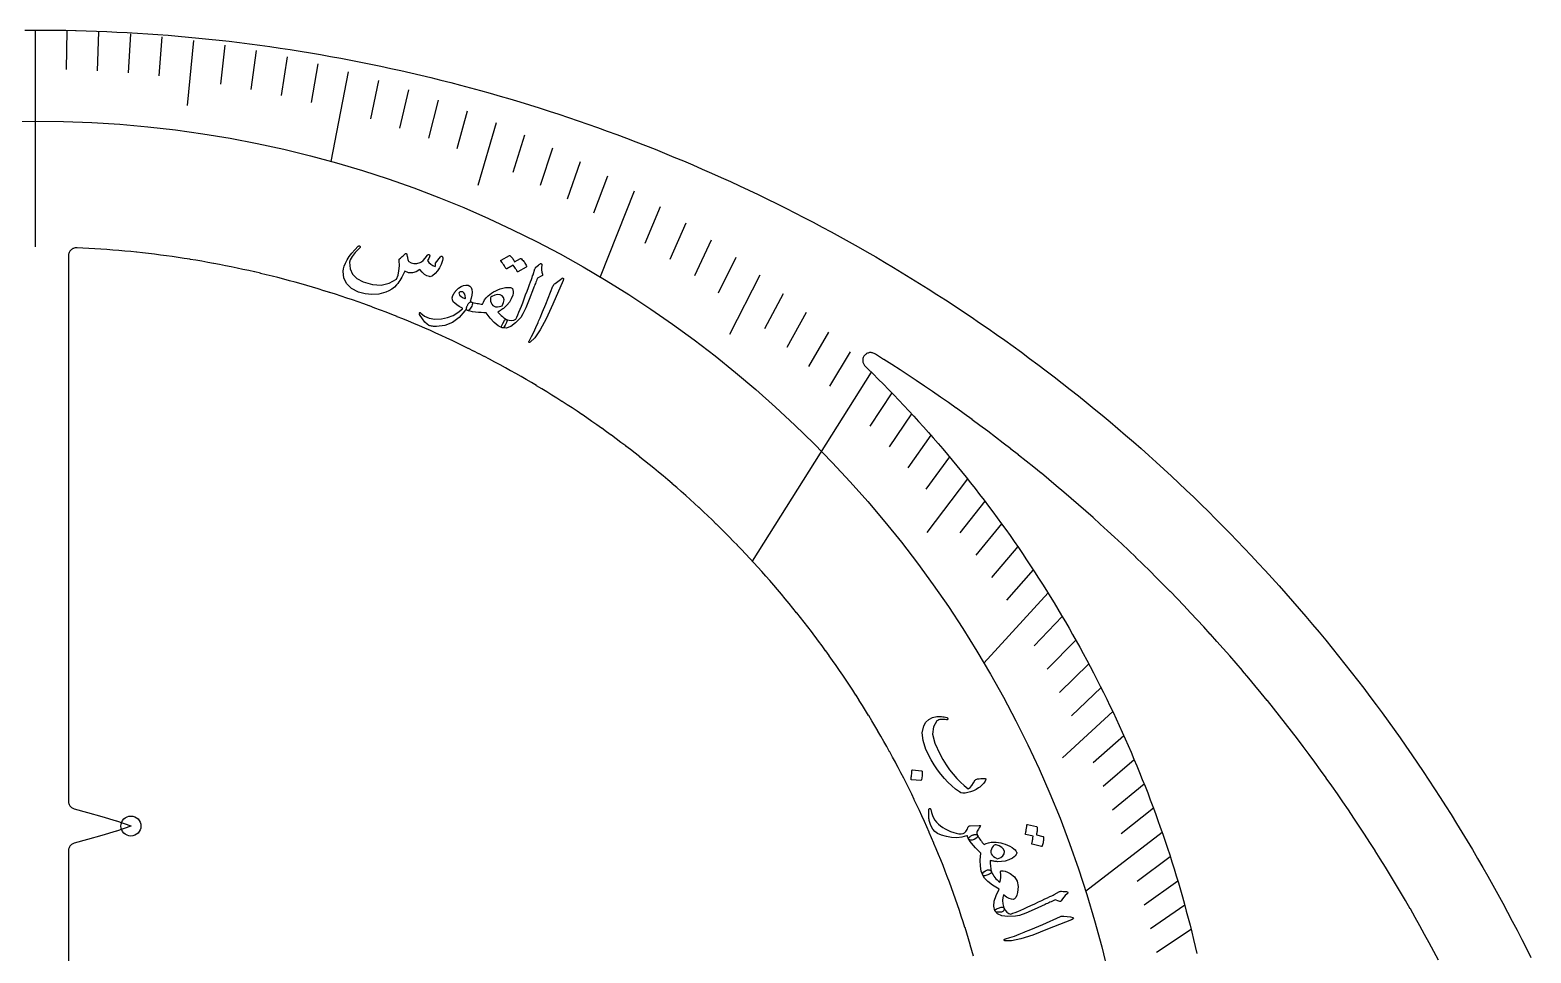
# Model space of a CAD drawing. Header units: millimetres. Extents: x -53 to 53, y -53 to 53.
# Drawn here: x -0.16 to 47.58, y 23.73 to 53.1 of the extents above; entities that cross this region are included whole.
import ezdxf

# ---------------------------------------------------------------- set-up
doc = ezdxf.new("R2010")
doc.units = ezdxf.units.MM
for name, color, linetype in [('CUT_INNER', 6, 'Continuous'), ('CUT_OUTER', 1, 'Continuous'), ('ENGRAVE', 7, 'Continuous'), ('ENGRAVE_FINE', 8, 'Continuous'), ('TEXT', 5, 'Continuous')]:
    doc.layers.add(name, color=color, linetype=linetype)

msp = doc.modelspace()

# ---------------------------------------------------------------- linework, layer by layer
at = {"layer": 'CUT_INNER'}
for points in [[(29.848, 23.632), (29.796, 23.8135), (29.7955, 23.815), (29.7424, 23.9962), (29.742, 23.9977), (29.6877, 24.1785), (29.6873, 24.18), (29.6319, 24.3605), (29.6314, 24.362), (29.575, 24.5422), (29.5745, 24.5436), (29.5169, 24.7235), (29.5165, 24.7249), (29.4578, 24.9044), (29.4573, 24.9058), (29.3975, 25.085), (29.397, 25.0864), (29.3361, 25.2651), (29.3356, 25.2666), (29.2737, 25.445), (29.2732, 25.4464), (29.2101, 25.6244), (29.2096, 25.6258), (29.1454, 25.8034), (29.1449, 25.8049), (29.0796, 25.9821), (29.0791, 25.9835), (29.0128, 26.1603), (29.0122, 26.1617), (28.9448, 26.3381), (28.9443, 26.3395), (28.8758, 26.5155), (28.8752, 26.5169), (28.8056, 26.6924), (28.8051, 26.6939), (28.7344, 26.869), (28.7338, 26.8704), (28.6621, 27.0451), (28.6615, 27.0465), (28.5887, 27.2207), (28.5881, 27.2221), (28.5143, 27.3959), (28.5137, 27.3973), (28.4387, 27.5706), (28.4381, 27.572), (28.3621, 27.7449), (28.3615, 27.7463), (28.2845, 27.9187), (28.2838, 27.9201), (28.2057, 28.092), (28.2051, 28.0934), (28.1259, 28.2648), (28.1253, 28.2662), (28.0451, 28.4372), (28.0444, 28.4385), (27.9632, 28.609), (27.9625, 28.6104), (27.8802, 28.7803), (27.8795, 28.7817), (27.7962, 28.9511), (27.7955, 28.9525), (27.7111, 29.1214), (27.7105, 29.1228), (27.625, 29.2912), (27.6243, 29.2926), (27.5379, 29.4604), (27.5372, 29.4618), (27.4497, 29.6291), (27.449, 29.6305), (27.3605, 29.7973), (27.3598, 29.7986), (27.2703, 29.9649), (27.2695, 29.9662), (27.179, 30.1319), (27.1782, 30.1333), (27.0867, 30.2984), (27.0859, 30.2998), (26.9934, 30.4643), (26.9926, 30.4657), (26.899, 30.6297), (26.8983, 30.631), (26.8037, 30.7944), (26.8029, 30.7958), (26.7074, 30.9586), (26.7066, 30.9599), (26.61, 31.1222), (26.6092, 31.1235), (26.5116, 31.2852), (26.5108, 31.2865), (26.4123, 31.4475), (26.4115, 31.4488), (26.3119, 31.6093), (26.3111, 31.6106), (26.2106, 31.7704), (26.2098, 31.7717), (26.1083, 31.9309), (26.1074, 31.9322), (26.0049, 32.0908), (26.0041, 32.0921), (25.9007, 32.2501), (25.8998, 32.2513), (25.7954, 32.4087), (25.7945, 32.4099), (25.6891, 32.5666), (25.6883, 32.5679), (25.5819, 32.7239), (25.5811, 32.7252), (25.4738, 32.8806), (25.4729, 32.8818), (25.3646, 33.0365), (25.3638, 33.0378), (25.2546, 33.1918), (25.2537, 33.1931), (25.1435, 33.3464), (25.1426, 33.3477), (25.0316, 33.5004), (25.0306, 33.5016), (24.9186, 33.6536), (24.9177, 33.6549), (24.8048, 33.8062), (24.8039, 33.8074), (24.69, 33.958), (24.6891, 33.9592), (24.5743, 34.1092), (24.5733, 34.1104), (24.4576, 34.2596), (24.4567, 34.2608), (24.34, 34.4093), (24.3391, 34.4105), (24.2216, 34.5583), (24.2206, 34.5595), (24.1022, 34.7065), (24.1012, 34.7077), (23.9818, 34.8541), (23.9809, 34.8553), (23.8606, 35.0008), (23.8597, 35.002), (23.7385, 35.1469), (23.7375, 35.1481), (23.6155, 35.2922), (23.6145, 35.2933), (23.4916, 35.4367), (23.4906, 35.4378), (23.3669, 35.5804), (23.3659, 35.5816), (23.2412, 35.7234), (23.2402, 35.7246), (23.1147, 35.8657), (23.1137, 35.8668), (22.9873, 36.0071), (22.9863, 36.0082), (22.859, 36.1477), (22.858, 36.1489), (22.7299, 36.2876), (22.7289, 36.2887), (22.5999, 36.4267), (22.5989, 36.4278), (22.4691, 36.565), (22.468, 36.5661), (22.3374, 36.7024), (22.3363, 36.7035), (22.2049, 36.8391), (22.2038, 36.8402), (22.0715, 36.9749), (22.0705, 36.976), (21.9374, 37.1099), (21.9363, 37.111), (21.8023, 37.2441), (21.8013, 37.2452), (21.6665, 37.3775), (21.6654, 37.3786), (21.5299, 37.51), (21.5288, 37.5111), (21.3924, 37.6417), (21.3913, 37.6428), (21.2541, 37.7725), (21.253, 37.7736), (21.1151, 37.9025), (21.114, 37.9036), (20.9752, 38.0317), (20.9741, 38.0327), (20.8346, 38.1599), (20.8334, 38.161), (20.6931, 38.2873), (20.692, 38.2884), (20.5509, 38.4139), (20.5498, 38.4149), (20.4079, 38.5395), (20.4068, 38.5405), (20.2642, 38.6643), (20.263, 38.6653), (20.1197, 38.7882), (20.1185, 38.7892), (19.9744, 38.9112), (19.9732, 38.9122), (19.8284, 39.0333), (19.8272, 39.0343), (19.6816, 39.1545), (19.6804, 39.1555), (19.5341, 39.2749), (19.5329, 39.2758), (19.3858, 39.3943), (19.3846, 39.3952), (19.2368, 39.5127), (19.2356, 39.5137), (19.0871, 39.6303), (19.0859, 39.6313), (18.9367, 39.747), (18.9355, 39.7479), (18.7856, 39.8627), (18.7844, 39.8636), (18.6337, 39.9775), (18.6325, 39.9784), (18.4812, 40.0914), (18.48, 40.0923), (18.328, 40.2043), (18.3267, 40.2052), (18.174, 40.3163), (18.1728, 40.3172), (18.0194, 40.4273), (18.0182, 40.4282), (17.8641, 40.5374), (17.8629, 40.5383), (17.7082, 40.6466), (17.7069, 40.6474), (17.5515, 40.7547), (17.5503, 40.7556), (17.3942, 40.862), (17.393, 40.8628), (17.2363, 40.9682), (17.235, 40.969), (17.0777, 41.0735), (17.0764, 41.0743), (16.9184, 41.1778), (16.9172, 41.1786), (16.7586, 41.2811), (16.7573, 41.2819), (16.5981, 41.3834), (16.5968, 41.3842), (16.4369, 41.4848), (16.4356, 41.4856), (16.2752, 41.5851), (16.2739, 41.5859), (16.1128, 41.6845), (16.1115, 41.6853), (15.9498, 41.7829), (15.9485, 41.7837), (15.7863, 41.8802), (15.7849, 41.881), (15.6221, 41.9766), (15.6208, 41.9774), (15.4573, 42.0719), (15.456, 42.0727), (15.292, 42.1663), (15.2907, 42.167), (15.1261, 42.2596), (15.1248, 42.2604), (14.9596, 42.3519), (14.9583, 42.3526), (14.7926, 42.4432), (14.7912, 42.4439), (14.625, 42.5334), (14.6236, 42.5342), (14.4568, 42.6227), (14.4555, 42.6234), (14.2881, 42.7109), (14.2868, 42.7116), (14.1189, 42.798), (14.1175, 42.7987), (13.9491, 42.8841), (13.9478, 42.8848), (13.7788, 42.9692), (13.7775, 42.9699), (13.608, 43.0532), (13.6066, 43.0539), (13.4367, 43.1362), (13.4353, 43.1368), (13.2649, 43.2181), (13.2635, 43.2188), (13.0926, 43.299), (13.0912, 43.2996), (12.9197, 43.3788), (12.9183, 43.3794), (12.7464, 43.4575), (12.745, 43.4581), (12.5726, 43.5352), (12.5712, 43.5358), (12.3984, 43.6118), (12.397, 43.6124), (12.2237, 43.6873), (12.2222, 43.6879), (12.0485, 43.7618), (12.0471, 43.7624), (11.8728, 43.8352), (11.8714, 43.8358), (11.6967, 43.9075), (11.6953, 43.9081), (11.5202, 43.9787), (11.5188, 43.9793), (11.3432, 44.0489), (11.3418, 44.0494), (11.1659, 44.1179), (11.1644, 44.1185), (10.9881, 44.1859), (10.9866, 44.1864), (10.8098, 44.2528), (10.8084, 44.2533), (10.6312, 44.3186), (10.6298, 44.3191), (10.4522, 44.3832), (10.4507, 44.3838), (10.2727, 44.4468), (10.2713, 44.4473), (10.0929, 44.5093), (10.0915, 44.5098), (9.9127, 44.5707), (9.9113, 44.5712), (9.7322, 44.631), (9.7307, 44.6314), (9.5513, 44.6901), (9.5498, 44.6906), (9.37, 44.7482), (9.3685, 44.7486), (9.1883, 44.8051), (9.1869, 44.8056), (9.0063, 44.8609), (9.0049, 44.8614), (8.824, 44.9156), (8.8225, 44.9161), (8.6413, 44.9692), (8.6399, 44.9696), (8.4584, 45.0217), (8.4569, 45.0221), (8.2751, 45.073), (8.2736, 45.0734), (8.0914, 45.1232), (8.09, 45.1236), (7.9075, 45.1723), (7.906, 45.1727), (7.7233, 45.2203), (7.7218, 45.2206), (7.5388, 45.2671), (7.5373, 45.2675), (7.354, 45.3128), (7.3525, 45.3131), (7.1689, 45.3573), (7.1674, 45.3577), (6.9836, 45.4007), (6.9821, 45.4011), (6.798, 45.443), (6.7965, 45.4434), (6.6121, 45.4842), (6.6106, 45.4845), (6.426, 45.5242), (6.4245, 45.5245), (6.2397, 45.563), (6.2382, 45.5633), (6.0531, 45.6007), (6.0516, 45.601), (5.8663, 45.6373), (5.8648, 45.6376), (5.6793, 45.6727), (5.6778, 45.673), (5.492, 45.707), (5.4905, 45.7073), (5.3046, 45.7401), (5.3031, 45.7404), (5.1169, 45.7721), (5.1154, 45.7724), (4.9291, 45.8029), (4.9276, 45.8032), (4.741, 45.8326), (4.7395, 45.8328), (4.5528, 45.8611), (4.5513, 45.8613), (4.3644, 45.8885), (4.3629, 45.8887), (4.1759, 45.9147), (4.1744, 45.9149), (3.9872, 45.9397), (3.9857, 45.9399), (3.7983, 45.9636), (3.7968, 45.9638), (3.6094, 45.9863), (3.6078, 45.9865), (3.4202, 46.0079), (3.4187, 46.0081), (3.231, 46.0283), (3.2294, 46.0285), (3.0416, 46.0475), (3.0401, 46.0477), (2.8521, 46.0656), (2.8506, 46.0658), (2.6625, 46.0825), (2.661, 46.0827), (2.4728, 46.0983), (2.4713, 46.0984), (2.283, 46.1129), (2.2815, 46.113), (2.0931, 46.1263), (2.0916, 46.1264), (1.9031, 46.1386), (1.9016, 46.1387), (1.7131, 46.1497), (1.7116, 46.1497), (1.523, 46.1596), (1.5215, 46.1597), (1.3329, 46.1684), (1.3313, 46.1684), (1.322, 46.1688), (1.2968, 46.1685), (1.2718, 46.1657), (1.2472, 46.1605), (1.2233, 46.1527), (1.2002, 46.1426), (1.1783, 46.1303), (1.1578, 46.1158), (1.1388, 46.0993), (1.1215, 46.0809), (1.1062, 46.061), (1.093, 46.0396), (1.082, 46.017), (1.0733, 45.9933), (1.067, 45.969), (1.0633, 45.9441), (1.062, 45.919), (1.062, 28.558), (1.0633, 28.533), (1.067, 28.5082), (1.0732, 28.484), (1.0818, 28.4604), (1.0928, 28.4379), (1.1059, 28.4165), (1.1211, 28.3966), (1.1382, 28.3783), (1.1571, 28.3618), (1.1775, 28.3473), (1.1992, 28.3349), (1.2221, 28.3247), (1.2459, 28.3169), (1.6616, 28.203), (2.1235, 28.073), (2.1248, 28.0726), (2.5823, 27.9386), (2.5894, 27.9363), (3.0416, 27.7738), (3.0468, 27.7716), (3.0416, 27.7694), (2.5894, 27.6069), (2.5823, 27.6046), (2.1248, 27.4706), (2.1235, 27.4702), (1.6632, 27.3406), (1.2459, 27.2263), (1.2221, 27.2184), (1.1992, 27.2083), (1.1775, 27.1959), (1.1571, 27.1814), (1.1382, 27.1649), (1.1211, 27.1466), (1.1059, 27.1266), (1.0928, 27.1053), (1.0818, 27.0828), (1.0732, 27.0592), (1.067, 27.035), (1.0633, 27.0102), (1.062, 26.9852), (1.062, 19.0908)], [(44.6332, 23.5069), (44.4889, 23.7789), (44.4882, 23.7803), (44.3421, 24.0515), (44.3414, 24.0528), (44.1937, 24.3231), (44.193, 24.3244), (44.0436, 24.5938), (44.0429, 24.5951), (43.8919, 24.8636), (43.8912, 24.8649), (43.7385, 25.1324), (43.7378, 25.1338), (43.5835, 25.4003), (43.5827, 25.4017), (43.4268, 25.6673), (43.426, 25.6686), (43.2685, 25.9333), (43.2677, 25.9346), (43.1086, 26.1983), (43.1078, 26.1996), (42.947, 26.4623), (42.9462, 26.4636), (42.7838, 26.7253), (42.783, 26.7266), (42.619, 26.9873), (42.6182, 26.9886), (42.4527, 27.2483), (42.4518, 27.2496), (42.2847, 27.5083), (42.2838, 27.5096), (42.1151, 27.7672), (42.1142, 27.7685), (41.9439, 28.0251), (41.9431, 28.0264), (41.7712, 28.2819), (41.7703, 28.2832), (41.5968, 28.5377), (41.596, 28.539), (41.421, 28.7924), (41.4201, 28.7937), (41.2435, 29.046), (41.2426, 29.0473), (41.0645, 29.2985), (41.0636, 29.2998), (40.884, 29.5499), (40.8831, 29.5512), (40.7019, 29.8003), (40.701, 29.8015), (40.5183, 30.0494), (40.5173, 30.0507), (40.3331, 30.2975), (40.3322, 30.2987), (40.1465, 30.5444), (40.1455, 30.5456), (39.9583, 30.7902), (39.9573, 30.7914), (39.7686, 31.0348), (39.7677, 31.036), (39.5774, 31.2782), (39.5765, 31.2794), (39.3848, 31.5204), (39.3838, 31.5216), (39.1906, 31.7615), (39.1897, 31.7627), (38.995, 32.0014), (38.994, 32.0026), (38.7979, 32.24), (38.7969, 32.2412), (38.5994, 32.4775), (38.5984, 32.4787), (38.3993, 32.7137), (38.3984, 32.7149), (38.1979, 32.9487), (38.1969, 32.9499), (37.995, 33.1825), (37.994, 33.1836), (37.7907, 33.415), (37.7897, 33.4161), (37.5849, 33.6462), (37.5839, 33.6474), (37.3778, 33.8762), (37.3768, 33.8774), (37.1692, 34.1049), (37.1682, 34.1061), (36.9593, 34.3324), (36.9582, 34.3335), (36.7479, 34.5585), (36.7469, 34.5596), (36.5352, 34.7833), (36.5341, 34.7844), (36.3211, 35.0068), (36.32, 35.0079), (36.1056, 35.229), (36.1045, 35.2301), (35.8887, 35.4499), (35.8877, 35.451), (35.6705, 35.6695), (35.6695, 35.6705), (35.451, 35.8877), (35.4499, 35.8887), (35.2301, 36.1045), (35.229, 36.1056), (35.0079, 36.32), (35.0068, 36.3211), (34.7844, 36.5341), (34.7833, 36.5352), (34.5596, 36.7469), (34.5585, 36.7479), (34.3335, 36.9582), (34.3324, 36.9593), (34.1061, 37.1682), (34.1049, 37.1692), (33.8774, 37.3768), (33.8762, 37.3778), (33.6474, 37.5839), (33.6462, 37.5849), (33.4161, 37.7897), (33.415, 37.7907), (33.1836, 37.994), (33.1825, 37.995), (32.9499, 38.1969), (32.9487, 38.1979), (32.7149, 38.3984), (32.7137, 38.3993), (32.4787, 38.5984), (32.4775, 38.5994), (32.2412, 38.7969), (32.24, 38.7979), (32.0026, 38.994), (32.0014, 38.995), (31.7627, 39.1897), (31.7615, 39.1906), (31.5216, 39.3838), (31.5204, 39.3848), (31.2794, 39.5765), (31.2782, 39.5774), (31.036, 39.7677), (31.0348, 39.7686), (30.7914, 39.9573), (30.7902, 39.9583), (30.5456, 40.1455), (30.5444, 40.1465), (30.2987, 40.3322), (30.2975, 40.3331), (30.0507, 40.5173), (30.0494, 40.5183), (29.8015, 40.701), (29.8003, 40.7019), (29.5512, 40.8831), (29.5499, 40.884), (29.2998, 41.0636), (29.2985, 41.0645), (29.0473, 41.2426), (29.046, 41.2435), (28.7937, 41.4201), (28.7924, 41.421), (28.539, 41.596), (28.5377, 41.5968), (28.2832, 41.7703), (28.2819, 41.7712), (28.0264, 41.9431), (28.0251, 41.9439), (27.7685, 42.1142), (27.7672, 42.1151), (27.5096, 42.2838), (27.5083, 42.2847), (27.2496, 42.4518), (27.2483, 42.4527), (26.9886, 42.6182), (26.9873, 42.619), (26.7266, 42.783), (26.7253, 42.7838), (26.7028, 42.7978), (26.6815, 42.8096), (26.6591, 42.8193), (26.6359, 42.8268), (26.6121, 42.8319), (26.5879, 42.8348), (26.5635, 42.8352), (26.5392, 42.8333), (26.5152, 42.829), (26.4917, 42.8224), (26.469, 42.8136), (26.4473, 42.8026), (26.4267, 42.7895), (26.4075, 42.7744), (26.3898, 42.7576), (26.3739, 42.7392), (26.3599, 42.7192), (26.3478, 42.698), (26.3379, 42.6757), (26.3302, 42.6526), (26.3248, 42.6288), (26.3218, 42.6047), (26.3211, 42.5803), (26.3227, 42.556), (26.3268, 42.5319), (26.3332, 42.5084), (26.3418, 42.4856), (26.3526, 42.4637), (26.3655, 42.443), (26.3803, 42.4237), (26.397, 42.4059), (26.4863, 42.3192), (26.6524, 42.1562), (26.8174, 41.9922), (26.9815, 41.8271), (27.1445, 41.6611), (27.3065, 41.494), (27.4675, 41.326), (27.6275, 41.1569), (27.7864, 40.9869), (27.9442, 40.8159), (28.101, 40.644), (28.2568, 40.4711), (28.4115, 40.2972), (28.5651, 40.1224), (28.7177, 39.9467), (28.8691, 39.77), (29.0195, 39.5924), (29.1688, 39.4139), (29.317, 39.2345), (29.4641, 39.0541), (29.61, 38.8729), (29.7549, 38.6908), (29.8986, 38.5077), (30.0412, 38.3238), (30.1827, 38.1391), (30.3231, 37.9535), (30.4623, 37.767), (30.6003, 37.5796), (30.7372, 37.3914), (30.873, 37.2024), (31.0076, 37.0126), (31.141, 36.8219), (31.2732, 36.6304), (31.4043, 36.4381), (31.5342, 36.245), (31.6629, 36.0512), (31.7904, 35.8565), (31.9167, 35.661), (32.0418, 35.4648), (32.1657, 35.2678), (32.2884, 35.0701), (32.4099, 34.8716), (32.5301, 34.6723), (32.6491, 34.4724), (32.7669, 34.2717), (32.8835, 34.0703), (32.9988, 33.8681), (33.1129, 33.6653), (33.2258, 33.4618), (33.3373, 33.2576), (33.4477, 33.0527), (33.5568, 32.8471), (33.6646, 32.6409), (33.7711, 32.434), (33.8764, 32.2265), (33.9804, 32.0183), (34.0831, 31.8095), (34.1845, 31.6), (34.2847, 31.3899), (34.3835, 31.1793), (34.4811, 30.968), (34.5774, 30.7561), (34.6723, 30.5437), (34.766, 30.3306), (34.8583, 30.117), (34.9494, 29.9029), (35.0391, 29.6881), (35.1275, 29.4729), (35.2146, 29.2571), (35.3003, 29.0407), (35.3847, 28.8239), (35.4678, 28.6065), (35.5496, 28.3886), (35.63, 28.1702), (35.7091, 27.9514), (35.7868, 27.732), (35.8632, 27.5122), (35.9382, 27.2919), (36.0119, 27.0712), (36.0842, 26.85), (36.1552, 26.6284), (36.2248, 26.4063), (36.293, 26.1838), (36.3599, 25.9609), (36.4254, 25.7376), (36.4895, 25.5139), (36.5523, 25.2898), (36.6137, 25.0654), (36.6737, 24.8405), (36.7323, 24.6153), (36.7895, 24.3897), (36.8454, 24.1638), (36.8999, 23.9376), (36.953, 23.711)]]:
    msp.add_lwpolyline(points, dxfattribs=at)
at = {"layer": 'CUT_OUTER'}
msp.add_lwpolyline([(-0.3258, 53.099), (0, 53.1), (0.3258, 53.099), (0.6516, 53.096), (0.9774, 53.091), (1.2849, 53.0844), (1.3024, 53.084), (1.6281, 53.075), (1.9537, 53.064), (2.2793, 53.0511), (2.6047, 53.0361), (2.9301, 53.0191), (3.2554, 53.0001), (3.5805, 52.9791), (3.9055, 52.9562), (4.2304, 52.9312), (4.5551, 52.9043), (4.8796, 52.8753), (5.204, 52.8444), (5.5281, 52.8115), (5.852, 52.7765), (6.1758, 52.7396), (6.4992, 52.7008), (6.8225, 52.6599), (7.1455, 52.617), (7.4682, 52.5722), (7.7906, 52.5254), (8.1128, 52.4766), (8.4346, 52.4258), (8.7561, 52.3731), (9.0773, 52.3184), (9.3982, 52.2617), (9.7187, 52.203), (10.0388, 52.1424), (10.3585, 52.0798), (10.6779, 52.0153), (10.9969, 51.9488), (11.3154, 51.8804), (11.6335, 51.8099), (11.9512, 51.7376), (12.2684, 51.6633), (12.5852, 51.587), (12.9015, 51.5088), (13.2173, 51.4287), (13.5326, 51.3466), (13.8474, 51.2626), (14.1617, 51.1767), (14.4755, 51.0889), (14.7887, 50.9991), (15.1013, 50.9074), (15.4134, 50.8138), (15.7249, 50.7182), (16.0358, 50.6208), (16.3461, 50.5214), (16.6558, 50.4202), (16.9648, 50.317), (17.2733, 50.212), (17.581, 50.1051), (17.8881, 49.9962), (18.1946, 49.8855), (18.5003, 49.773), (18.8054, 49.6585), (19.1097, 49.5422), (19.4133, 49.424), (19.7162, 49.304), (20.0184, 49.182), (20.3198, 49.0583), (20.6204, 48.9327), (20.9203, 48.8052), (21.2193, 48.676), (21.5176, 48.5448), (21.8151, 48.4119), (22.1117, 48.2771), (22.4075, 48.1406), (22.7025, 48.0022), (22.9966, 47.862), (23.2898, 47.7199), (23.5822, 47.5761), (23.8737, 47.4306), (24.1643, 47.2832), (24.4539, 47.134), (24.7427, 46.9831), (25.0305, 46.8304), (25.3174, 46.6759), (25.6033, 46.5197), (25.8882, 46.3617), (26.1722, 46.202), (26.4552, 46.0405), (26.7372, 45.8773), (27.0182, 45.7124), (27.2982, 45.5458), (27.5771, 45.3774), (27.8551, 45.2074), (28.1319, 45.0356), (28.4077, 44.8621), (28.6825, 44.687), (28.9561, 44.5101), (29.2287, 44.3316), (29.5001, 44.1515), (29.7705, 43.9696), (30.0397, 43.7861), (30.3078, 43.601), (30.5748, 43.4142), (30.8406, 43.2258), (31.1052, 43.0357), (31.3687, 42.8441), (31.631, 42.6508), (31.8921, 42.4559), (32.152, 42.2594), (32.4107, 42.0613), (32.6682, 41.8617), (32.9244, 41.6604), (33.1794, 41.4576), (33.4332, 41.2533), (33.6857, 41.0473), (33.9369, 40.8399), (34.1869, 40.6309), (34.4355, 40.4203), (34.6829, 40.2083), (34.929, 39.9947), (35.1737, 39.7796), (35.4171, 39.5631), (35.6592, 39.345), (35.9, 39.1255), (36.1394, 38.9045), (36.3774, 38.682), (36.614, 38.458), (36.8493, 38.2327), (37.0832, 38.0058), (37.3157, 37.7776), (37.5468, 37.5479), (37.7765, 37.3168), (38.0048, 37.0843), (38.2316, 36.8504), (38.457, 36.6152), (38.6809, 36.3785), (38.9034, 36.1405), (39.1244, 35.9011), (39.344, 35.6603), (39.5621, 35.4183), (39.7786, 35.1748), (39.9937, 34.9301), (40.2073, 34.6841), (40.4193, 34.4367), (40.6299, 34.188), (40.8389, 33.9381), (41.0464, 33.6869), (41.2523, 33.4344), (41.4567, 33.1806), (41.6595, 32.9256), (41.8607, 32.6694), (42.0604, 32.4119), (42.2585, 32.1532), (42.455, 31.8933), (42.6499, 31.6322), (42.8432, 31.37), (43.0348, 31.1065), (43.2249, 30.8418), (43.4133, 30.576), (43.6001, 30.3091), (43.7853, 30.041), (43.9688, 29.7718), (44.1506, 29.5014), (44.3308, 29.23), (44.5093, 28.9574), (44.6862, 28.6837), (44.8613, 28.409), (45.0348, 28.1332), (45.2066, 27.8564), (45.3766, 27.5785), (45.545, 27.2995), (45.7116, 27.0195), (45.8766, 26.7385), (46.0398, 26.4565), (46.2012, 26.1736), (46.361, 25.8896), (46.519, 25.6046), (46.6752, 25.3187), (46.8297, 25.0318), (46.9824, 24.744), (47.1333, 24.4553), (47.2825, 24.1656), (47.4299, 23.875), (47.5755, 23.5836)], dxfattribs=at)
at = {"layer": 'ENGRAVE'}
for points in [[(0, 53.1), (0, 46.197)], [(9.9601, 51.7688), (9.4106, 48.9129)], [(19.0502, 47.9684), (17.9672, 45.2415)], [(26.5935, 42.2142), (22.8073, 36.204)], [(32.2161, 35.187), (30.176, 32.9587)], [(35.8449, 27.5653), (33.4102, 25.693)]]:
    msp.add_lwpolyline(points, dxfattribs=at)
for centre, radius in [((0, 15.1737), 35.0271), ((3.0476, 27.7716), 0.3186)]:
    msp.add_circle(centre, radius, dxfattribs=at)
at = {"layer": 'ENGRAVE_FINE'}
for points in [[(1.0111, 53.0865), (0.9874, 51.8442)], [(2.0212, 53.0461), (1.9739, 51.8043)], [(3.0295, 52.9788), (2.9586, 51.738)], [(4.0351, 52.8847), (3.9405, 51.6452)], [(5.0369, 52.764), (4.84, 50.7009)], [(6.0342, 52.6169), (5.8925, 51.3811)], [(7.0261, 52.4435), (6.8608, 51.2102)], [(8.0116, 52.2442), (7.8229, 51.0136)], [(8.9899, 52.0191), (8.7778, 50.7918)], [(10.9215, 51.4935), (10.6628, 50.2736)], [(11.8732, 51.1936), (11.5913, 49.978)], [(12.8144, 50.8696), (12.5094, 49.6587)], [(13.7445, 50.5219), (13.4164, 49.316)], [(14.6626, 50.151), (14.0775, 48.15)], [(15.568, 49.7575), (15.1942, 48.5628)], [(16.4601, 49.3419), (16.0636, 48.1534)], [(17.3383, 48.9048), (16.9192, 47.7227)], [(18.2018, 48.4468), (17.7603, 47.2716)], [(19.8828, 47.4704), (19.3967, 46.3099)], [(20.6992, 46.9534), (20.1911, 45.8008)], [(21.4989, 46.418), (20.9689, 45.2736)], [(22.2813, 45.8649), (21.7296, 44.7291)], [(23.0461, 45.2948), (22.0902, 43.4161)], [(23.793, 44.7084), (23.1983, 43.5909)], [(24.5214, 44.1065), (23.9055, 42.9986)], [(25.2312, 43.4896), (24.5942, 42.3918)], [(25.922, 42.8587), (25.2642, 41.7711)], [(27.2456, 41.5571), (26.5467, 40.4911)], [(27.878, 40.8879), (27.1589, 39.8332)], [(28.4906, 40.2075), (27.7515, 39.1644)], [(29.0832, 39.5165), (28.3243, 38.4853)], [(29.6558, 38.8156), (28.3574, 37.1161)], [(30.2083, 38.1055), (29.4105, 37.0991)], [(30.7405, 37.3869), (29.9236, 36.3934)], [(31.2526, 36.6605), (30.4168, 35.6802)], [(31.7444, 35.927), (30.8901, 34.9601)], [(32.6676, 34.4411), (31.7769, 33.502)], [(33.0991, 33.69), (32.1906, 32.7653)], [(33.5107, 32.9344), (32.5846, 32.0243)], [(33.9024, 32.1748), (32.9591, 31.2796)], [(34.2744, 31.4117), (32.6721, 29.9433)], [(34.6268, 30.6459), (33.6499, 29.7813)], [(34.9599, 29.8778), (33.9666, 29.0289)], [(35.2738, 29.108), (34.2645, 28.2751)], [(35.5687, 28.337), (34.5436, 27.5203)], [(36.1025, 26.7934), (35.0468, 26.01)], [(36.3418, 26.0219), (35.2712, 25.2553)], [(36.563, 25.251), (35.478, 24.5017)], [(36.7665, 24.4814), (35.6673, 23.7495)]]:
    msp.add_lwpolyline(points, dxfattribs=at)
at = {"layer": 'TEXT'}
for points in [[(12.8884, 45.8846), (12.8996, 45.8958), (12.9107, 45.9025), (12.9217, 45.9046), (12.9327, 45.9022), (12.9452, 45.8952), (12.9544, 45.8858), (12.9604, 45.8743), (12.9631, 45.8604), (12.9647, 45.8144), (12.9572, 45.7614), (12.9407, 45.7013), (12.9152, 45.6341), (12.8626, 45.5289), (12.7988, 45.4349), (12.724, 45.3518), (12.6382, 45.2797), (12.6127, 45.2643), (12.5879, 45.2546), (12.5636, 45.2505), (12.5399, 45.252), (12.4628, 45.2783), (12.3874, 45.325), (12.3134, 45.3921), (12.2407, 45.4795), (12.1192, 45.4035), (11.9983, 45.3688), (11.8777, 45.3754), (11.757, 45.4233), (11.7275, 45.3591), (11.6973, 45.2982), (11.6664, 45.2404), (11.6348, 45.1859), (11.6023, 45.1341), (11.5688, 45.0847), (11.5343, 45.0377), (11.4988, 44.9931), (11.4267, 44.9157), (11.3446, 44.8502), (11.2526, 44.7963), (11.1506, 44.7541), (10.9298, 44.6984), (10.7129, 44.681), (10.4994, 44.7018), (10.2886, 44.7609), (10.067, 44.8738), (9.9112, 45.0223), (9.8207, 45.2075), (9.7959, 45.4301), (9.8066, 45.5039), (9.8314, 45.5871), (9.8704, 45.6799), (9.9237, 45.782), (9.9917, 45.8907), (10.0736, 46.0001), (10.1697, 46.1101), (10.28, 46.2206), (10.2881, 46.2271), (10.2966, 46.2309), (10.3055, 46.2319), (10.3148, 46.2301), (10.3235, 46.2264), (10.3304, 46.2214), (10.3357, 46.2153), (10.3392, 46.2079), (10.34, 46.1986), (10.3384, 46.1897), (10.3342, 46.1812), (10.3275, 46.1731), (10.1847, 46.0249), (10.0827, 45.8978), (10.0212, 45.7921), (9.9997, 45.708), (10.0185, 45.5007), (10.0974, 45.3282), (10.2363, 45.1898), (10.4354, 45.0847), (10.7354, 45.0001), (11.011, 44.9862), (11.2638, 45.0439), (11.4946, 45.1737), (11.542, 45.299), (11.5723, 45.439), (11.5854, 45.5935), (11.5808, 45.7627), (11.5788, 45.7804), (11.5797, 45.7953), (11.5836, 45.8072), (11.5904, 45.8163), (11.6204, 45.8447), (11.6488, 45.8713), (11.6757, 45.8961), (11.701, 45.919), (11.7246, 45.9396), (11.7463, 45.9576), (11.7661, 45.9729), (11.784, 45.9856), (11.7933, 45.9903), (11.8013, 45.9906), (11.808, 45.9865), (11.8135, 45.9779), (11.8158, 45.9721), (11.8188, 45.9633), (11.8224, 45.9517), (11.8267, 45.937), (11.8313, 45.9196), (11.8357, 45.8996), (11.84, 45.8769), (11.8442, 45.8515), (11.8535, 45.8023), (11.8631, 45.7655), (11.8729, 45.741), (11.883, 45.729), (11.9614, 45.6906), (12.0479, 45.6725), (12.1424, 45.6748), (12.2454, 45.6972), (12.2894, 45.7218), (12.3425, 45.7698), (12.4047, 45.841), (12.4761, 45.9355), (12.4829, 45.9445), (12.4915, 45.9509), (12.5018, 45.9548), (12.5138, 45.9563), (12.5244, 45.956), (12.5337, 45.9536), (12.5417, 45.949), (12.5483, 45.9422), (12.5524, 45.918), (12.5421, 45.8798), (12.5174, 45.8277), (12.4783, 45.7615), (12.5256, 45.6975), (12.5824, 45.6448), (12.6488, 45.6033), (12.7248, 45.5729), (12.7332, 45.5959), (12.738, 45.6154), (12.739, 45.6315), (12.7363, 45.6442), (12.7324, 45.6566), (12.7316, 45.6678), (12.7339, 45.6777), (12.7393, 45.6863)], [(15.4417, 45.8249), (15.4475, 45.8267), (15.4541, 45.8261), (15.4615, 45.8233), (15.4697, 45.8182), (15.495, 45.7917), (15.5186, 45.7645), (15.5407, 45.7367), (15.5612, 45.7082), (15.5802, 45.6788), (15.5978, 45.6482), (15.614, 45.6165), (15.6289, 45.5835), (15.6306, 45.5749), (15.6294, 45.5673), (15.6252, 45.5607), (15.6182, 45.5552), (15.3542, 45.405), (15.3486, 45.4041), (15.3426, 45.4071), (15.3362, 45.4141), (15.3294, 45.4251), (15.3254, 45.434), (15.3183, 45.4471), (15.3078, 45.4644), (15.2942, 45.4859), (15.2772, 45.5119), (15.2567, 45.5426), (15.2328, 45.5781), (15.2053, 45.6184), (14.9997, 45.5005), (14.9916, 45.4977), (14.984, 45.4999), (14.9769, 45.5069), (14.9702, 45.5188), (14.9645, 45.5291), (14.9552, 45.5448), (14.9423, 45.5661), (14.9257, 45.5928), (14.9052, 45.6251), (14.8803, 45.6634), (14.8509, 45.7074), (14.8171, 45.7572), (14.8144, 45.7641), (14.8144, 45.7697), (14.8172, 45.7739), (14.8227, 45.7768), (15.083, 45.9212), (15.0887, 45.923), (15.0953, 45.9225), (15.1028, 45.9198), (15.111, 45.9148), (15.1333, 45.8938), (15.1541, 45.8717), (15.1735, 45.8488), (15.1914, 45.8249), (15.2079, 45.8003), (15.2232, 45.7751), (15.2371, 45.7493), (15.2498, 45.7231)], [(15.9264, 45.5495), (15.9726, 45.5867), (16.009, 45.6164), (16.0356, 45.6386), (16.0522, 45.6532), (16.0638, 45.6619), (16.0752, 45.6665), (16.0863, 45.667), (16.0973, 45.6633), (16.1078, 45.6554), (16.1144, 45.6449), (16.1171, 45.6316), (16.1159, 45.6157), (16.1082, 45.5388), (16.1087, 45.4655), (16.1175, 45.3958), (16.1344, 45.3297), (16.1382, 45.3094), (16.1329, 45.2917), (16.1185, 45.2764), (16.0951, 45.2636), (15.9788, 45.2082), (15.9617, 45.1649), (15.9449, 45.1223), (15.9285, 45.0804), (15.9124, 45.0393), (15.8968, 44.9989), (15.8815, 44.9592), (15.8666, 44.9203), (15.8521, 44.8822), (15.717, 44.5292), (15.6037, 44.2574), (15.5129, 44.0664), (15.4448, 43.956), (15.2787, 43.7786), (15.1254, 43.6637), (14.9847, 43.6113), (14.8562, 43.6214), (14.8533, 43.6229), (14.8504, 43.6244), (14.8475, 43.6259), (14.8446, 43.6274), (14.836, 43.6531), (14.8448, 43.697), (14.8709, 43.7592), (14.9144, 43.8397), (14.9327, 43.8682), (14.9524, 43.8858), (14.9732, 43.8923), (14.9954, 43.8878), (15.0776, 43.8639), (15.1538, 43.8584), (15.224, 43.8715), (15.2884, 43.9033), (15.3187, 43.9664), (15.3516, 44.039), (15.3869, 44.1212), (15.4246, 44.2129), (15.4647, 44.3138), (15.5072, 44.4234), (15.552, 44.5417), (15.5991, 44.6686), (15.6463, 44.7929), (15.6882, 44.9049), (15.7249, 45.0045), (15.7565, 45.0916), (15.7833, 45.1662), (15.8058, 45.228), (15.8239, 45.277), (15.8377, 45.3131), (15.8953, 45.4979), (15.9031, 45.515), (15.9108, 45.5293), (15.9186, 45.5408), (15.9264, 45.5495)], [(13.6726, 44.1682), (13.4865, 43.9519), (13.274, 43.7969), (13.0354, 43.7024), (12.7704, 43.6677), (12.7357, 43.6675), (12.7019, 43.6686), (12.6691, 43.6707), (12.6373, 43.674), (12.6066, 43.6785), (12.5775, 43.6845), (12.5499, 43.6917), (12.5237, 43.7004), (12.4651, 43.7372), (12.3968, 43.8076), (12.3184, 43.9117), (12.2293, 44.0492), (12.2209, 44.067), (12.218, 44.0821), (12.2204, 44.0945), (12.2281, 44.1041), (12.2387, 44.1096), (12.2496, 44.1095), (12.2607, 44.1039), (12.2721, 44.0928), (12.3836, 43.9932), (12.5293, 43.9303), (12.7099, 43.9037), (12.9261, 43.9127), (13.1168, 43.9489), (13.2913, 44.0134), (13.4498, 44.1063), (13.5922, 44.2281), (13.5942, 44.2338), (13.5946, 44.239), (13.5933, 44.2435), (13.5904, 44.2474), (13.4909, 44.301), (13.4093, 44.3534), (13.3455, 44.4047), (13.2996, 44.4549), (13.2725, 44.5126), (13.2683, 44.5773), (13.2871, 44.6489), (13.3289, 44.7276), (13.3355, 44.7376), (13.3425, 44.7476), (13.35, 44.7576), (13.3579, 44.7677), (13.3664, 44.7779), (13.3755, 44.7886), (13.3853, 44.7996), (13.3957, 44.8111), (13.4707, 44.8819), (13.5467, 44.9343), (13.6237, 44.9682), (13.7016, 44.9837), (13.7722, 44.9792), (13.827, 44.9534), (13.8658, 44.9063), (13.8886, 44.838), (13.8969, 44.7539), (13.8906, 44.6636), (13.8698, 44.5673), (13.8344, 44.4649), (13.8404, 44.4622), (13.8462, 44.4598), (13.852, 44.4576), (13.8576, 44.4558), (13.8632, 44.4539), (13.869, 44.4518), (13.8748, 44.4493), (13.8807, 44.4466), (13.8988, 44.4327), (13.9083, 44.4123), (13.9092, 44.3853), (13.9015, 44.3517), (13.8884, 44.317), (13.8717, 44.2836), (13.8516, 44.2513), (13.8279, 44.2203), (13.804, 44.1944), (13.7832, 44.1778), (13.7653, 44.1703), (13.7505, 44.172), (13.6942, 44.1986), (13.6913, 44.1933), (13.6867, 44.1865), (13.6805, 44.1781), (13.6726, 44.1682)], [(15.1547, 44.8919), (15.159, 44.8896), (15.1629, 44.8873), (15.1662, 44.885), (15.1691, 44.8827), (15.1717, 44.8803), (15.1742, 44.8777), (15.1766, 44.8749), (15.179, 44.872), (15.1983, 44.8281), (15.2064, 44.7782), (15.2032, 44.7223), (15.1888, 44.6605), (15.1429, 44.5434), (15.0827, 44.438), (15.0082, 44.3442), (14.9196, 44.2618), (14.8966, 44.2436), (14.8729, 44.2257), (14.8485, 44.2081), (14.8234, 44.191), (14.7976, 44.1742), (14.771, 44.1577), (14.7437, 44.1416), (14.7157, 44.1259), (14.7528, 44.0874), (14.7893, 44.0513), (14.825, 44.0176), (14.8601, 43.9863), (14.8946, 43.9575), (14.9286, 43.9315), (14.9622, 43.9083), (14.9954, 43.8878), (15.0062, 43.8763), (15.0092, 43.8571), (15.0044, 43.8301), (14.9918, 43.7955), (14.9533, 43.7113), (14.9178, 43.6542), (14.8855, 43.6242), (14.8562, 43.6214), (14.7319, 43.6869), (14.605, 43.7887), (14.4748, 43.9267), (14.3407, 44.1011), (14.267, 44.1021), (14.1864, 44.1064), (14.0988, 44.1139), (14.0042, 44.1246), (13.9107, 44.1372), (13.8368, 44.1494), (13.7824, 44.1615), (13.7475, 44.1734), (13.7328, 44.1855), (13.7243, 44.2047), (13.7219, 44.2313), (13.7256, 44.2651), (13.7296, 44.2835), (13.7349, 44.3013), (13.7416, 44.3185), (13.7495, 44.3351), (13.7583, 44.3512), (13.7678, 44.3671), (13.7777, 44.3827), (13.7883, 44.398), (13.8117, 44.4244), (13.8341, 44.441), (13.8557, 44.4479), (13.8763, 44.445), (13.9228, 44.4326), (13.9684, 44.4211), (14.0132, 44.4107), (14.0571, 44.4013), (14.1006, 44.3927), (14.1439, 44.3849), (14.1872, 44.3777), (14.2303, 44.3712), (14.2576, 44.4413), (14.2958, 44.5093), (14.3451, 44.5752), (14.4055, 44.6388), (14.4614, 44.6866), (14.5208, 44.7302), (14.5837, 44.7697), (14.6502, 44.8051), (14.7206, 44.8362), (14.7953, 44.8627), (14.8743, 44.8846), (14.9576, 44.9018), (15.0199, 44.9097), (15.0735, 44.9107), (15.1185, 44.9047), (15.1547, 44.8919)], [(16.7066, 45.1657), (16.766, 45.2033), (16.8001, 45.2091), (16.809, 45.1831), (16.7924, 45.1254), (16.4609, 44.373), (16.2544, 43.9128), (16.0657, 43.5585), (15.8961, 43.3095), (15.7462, 43.1654), (15.7288, 43.1565), (15.7161, 43.1536), (15.7082, 43.1566), (15.705, 43.1656), (15.7048, 43.177), (15.7074, 43.1901), (15.7129, 43.2049), (15.7213, 43.2215), (15.792, 43.3477), (15.8613, 43.4848), (15.9289, 43.6328), (15.9949, 43.7918), (16.0129, 43.833), (16.0602, 43.9448), (16.1366, 44.1273), (16.242, 44.3807), (16.4689, 44.9461), (16.483, 44.9751), (16.4989, 45.0002), (16.5166, 45.0214), (16.5361, 45.0388)], [(13.6883, 44.574), (13.6825, 44.6441), (13.666, 44.6994), (13.6389, 44.7397), (13.6012, 44.7652), (13.5739, 44.7699), (13.5475, 44.7696), (13.522, 44.7643), (13.4974, 44.7539), (13.4878, 44.7468), (13.4823, 44.7369), (13.4811, 44.7242), (13.484, 44.7086), (13.5025, 44.6669), (13.5388, 44.6275), (13.593, 44.5903), (13.665, 44.5554), (13.6732, 44.5534), (13.6798, 44.5558), (13.6848, 44.5627), (13.6883, 44.574)], [(14.8586, 44.6451), (14.7861, 44.6766), (14.7055, 44.6835), (14.6171, 44.6657), (14.5209, 44.6231), (14.4988, 44.6042), (14.4861, 44.5732), (14.4828, 44.5302), (14.4888, 44.475), (14.5047, 44.4183), (14.5279, 44.3718), (14.5584, 44.3356), (14.5963, 44.3096), (14.6446, 44.2945), (14.7031, 44.2923), (14.7721, 44.3031), (14.8515, 44.3266), (14.898, 44.4285), (14.9147, 44.5156), (14.9016, 44.5878), (14.8586, 44.6451)], [(30.2279, 29.2289), (30.212, 29.1963), (30.1926, 29.1643), (30.1697, 29.1327), (30.1433, 29.1017), (30.1137, 29.0713), (30.0809, 29.0417), (30.0451, 29.0127), (30.0061, 28.9845), (29.9251, 28.9338), (29.841, 28.8918), (29.7538, 28.8587), (29.6635, 28.8341), (29.579, 28.8208), (29.5062, 28.8202), (29.4451, 28.832), (29.3955, 28.8565), (29.2717, 28.9491), (29.1512, 29.0518), (29.034, 29.1646), (28.92, 29.2874), (28.8092, 29.4205), (28.702, 29.5641), (28.5983, 29.7182), (28.4977, 29.8828), (28.3338, 30.2041), (28.2391, 30.4894), (28.2146, 30.7404), (28.2613, 30.9582), (28.3275, 31.0745), (28.4194, 31.1628), (28.5372, 31.2229), (28.6812, 31.2543), (28.7148, 31.2564), (28.7502, 31.2568), (28.7872, 31.2554), (28.8258, 31.2523), (28.8662, 31.2474), (28.9082, 31.2408), (28.952, 31.2323), (28.9974, 31.2221), (29.011, 31.2177), (29.0215, 31.2112), (29.0289, 31.2025), (29.0333, 31.1916), (29.0345, 31.1834), (29.0329, 31.175), (29.0285, 31.1665), (29.0213, 31.158), (29.0136, 31.1516), (29.0049, 31.148), (28.9951, 31.1472), (28.9842, 31.1491), (28.9405, 31.158), (28.8971, 31.1636), (28.854, 31.166), (28.8112, 31.1652), (28.773, 31.1596), (28.739, 31.1491), (28.7091, 31.1337), (28.6834, 31.1134), (28.5686, 30.9305), (28.5462, 30.6956), (28.6145, 30.4078), (28.7719, 30.0653), (28.8735, 29.885), (28.9781, 29.7168), (29.0858, 29.5609), (29.1968, 29.417), (29.3114, 29.285), (29.43, 29.1647), (29.5525, 29.0561), (29.6793, 28.9591), (29.736, 29.0006), (29.792, 29.0614), (29.8472, 29.1414), (29.9015, 29.2409), (29.9086, 29.2465), (29.9235, 29.2531), (29.9463, 29.2605), (29.977, 29.2689), (29.9804, 29.2689), (29.9833, 29.2691), (29.9857, 29.2695), (29.9875, 29.2701), (30.0307, 29.2782), (30.0806, 29.2839), (30.1373, 29.287), (30.2006, 29.2875), (30.2215, 29.2844), (30.233, 29.2735), (30.2351, 29.255), (30.2279, 29.2289)], [(28.1929, 29.5256), (28.1985, 29.5239), (28.2032, 29.52), (28.2073, 29.5139), (28.2106, 29.5056), (28.2155, 29.4377), (28.2134, 29.3705), (28.2043, 29.3039), (28.1882, 29.2381), (28.1845, 29.2306), (28.1795, 29.2256), (28.1732, 29.2232), (28.1657, 29.2233), (27.8714, 29.2439), (27.8634, 29.2461), (27.8589, 29.2519), (27.8577, 29.2611), (27.86, 29.2738), (27.8619, 29.2848), (27.8644, 29.302), (27.8676, 29.3253), (27.8713, 29.3547), (27.8755, 29.3907), (27.8799, 29.4335), (27.8844, 29.4833), (27.8891, 29.5399), (27.8906, 29.5479), (27.8936, 29.553), (27.8981, 29.5553), (27.904, 29.5548)], [(29.7376, 27.7828), (30.0237, 27.7921), (30.0478, 27.7898), (30.0617, 27.7837), (30.0654, 27.7738), (30.0589, 27.76), (30.0265, 27.7163), (29.9999, 27.676), (29.9791, 27.639), (29.9641, 27.6054), (29.9558, 27.572), (29.9539, 27.5385), (29.9582, 27.5049), (29.9689, 27.4713), (29.9735, 27.4357), (29.9574, 27.4023), (29.9205, 27.3712), (29.8628, 27.3424), (29.801, 27.3225), (29.7518, 27.3184), (29.715, 27.33), (29.6908, 27.3572), (29.6796, 27.3812), (29.669, 27.4058), (29.659, 27.4311), (29.6495, 27.4572), (29.6466, 27.461), (29.6415, 27.4636), (29.6342, 27.4648), (29.6248, 27.4646), (29.4721, 27.4202), (29.314, 27.4007), (29.1506, 27.4055), (28.9819, 27.4345), (28.8264, 27.4796), (28.7026, 27.5337), (28.6104, 27.5969), (28.5498, 27.6697), (28.5091, 27.7452), (28.4768, 27.8166), (28.453, 27.8839), (28.4377, 27.9472), (28.4332, 27.9796), (28.4293, 28.0146), (28.426, 28.0523), (28.4232, 28.0927), (28.4215, 28.1358), (28.4212, 28.1817), (28.4224, 28.2302), (28.425, 28.2814), (28.4252, 28.294), (28.4273, 28.3044), (28.4313, 28.3126), (28.4372, 28.3187), (28.4461, 28.325), (28.454, 28.3282), (28.4611, 28.3284), (28.4672, 28.3255), (28.4737, 28.321), (28.4786, 28.3149), (28.4819, 28.3071), (28.4837, 28.2978), (28.5064, 28.1973), (28.536, 28.1071), (28.5725, 28.0271), (28.6162, 27.9572), (28.6693, 27.8925), (28.7287, 27.8324), (28.7943, 27.7768), (28.8661, 27.7257), (28.9441, 27.6788), (29.0282, 27.6357), (29.1185, 27.5965), (29.2148, 27.5611), (29.2983, 27.539), (29.3772, 27.5266), (29.4514, 27.524), (29.521, 27.5312), (29.5618, 27.5548), (29.6017, 27.5979), (29.6405, 27.6607), (29.6782, 27.7433), (29.6873, 27.7588), (29.7002, 27.7705), (29.717, 27.7785), (29.7376, 27.7828)], [(32.0541, 27.4407), (32.0595, 27.4381), (32.0641, 27.4333), (32.0677, 27.4262), (32.0703, 27.4169), (32.0711, 27.3803), (32.0703, 27.3443), (32.0678, 27.3088), (32.0638, 27.274), (32.0581, 27.2395), (32.0505, 27.205), (32.0412, 27.1706), (32.0299, 27.1362), (32.0254, 27.1287), (32.0194, 27.1239), (32.0119, 27.1218), (32.003, 27.1224), (31.7067, 27.1892), (31.7019, 27.1922), (31.6996, 27.1985), (31.6995, 27.208), (31.7019, 27.2207), (31.7049, 27.2299), (31.7084, 27.2445), (31.7124, 27.2643), (31.7168, 27.2894), (31.7217, 27.32), (31.7273, 27.3565), (31.7335, 27.3989), (31.7403, 27.4471), (31.5089, 27.4984), (31.501, 27.5018), (31.4968, 27.5085), (31.4963, 27.5185), (31.4994, 27.5318), (31.502, 27.5433), (31.5058, 27.5612), (31.5105, 27.5856), (31.5163, 27.6165), (31.5229, 27.6542), (31.5302, 27.6992), (31.5381, 27.7516), (31.5467, 27.8112), (31.5493, 27.8181), (31.5531, 27.8222), (31.558, 27.8235), (31.564, 27.8219), (31.8537, 27.7534), (31.8591, 27.7509), (31.8637, 27.7461), (31.8674, 27.7391), (31.8701, 27.7298), (31.8724, 27.6993), (31.873, 27.669), (31.8718, 27.639), (31.869, 27.6092), (31.8646, 27.5799), (31.8589, 27.551), (31.852, 27.5226), (31.8437, 27.4946)], [(31.2137, 26.9441), (31.2153, 26.9395), (31.2166, 26.9352), (31.2176, 26.9312), (31.2181, 26.9276), (31.2185, 26.924), (31.2186, 26.9204), (31.2185, 26.9168), (31.2183, 26.913), (31.203, 26.8675), (31.1754, 26.8252), (31.1354, 26.7861), (31.0831, 26.7501), (30.9704, 26.6944), (30.8549, 26.657), (30.7366, 26.6378), (30.6156, 26.6365), (30.5864, 26.6385), (30.5568, 26.6412), (30.527, 26.6446), (30.4968, 26.6489), (30.4664, 26.6538), (30.4357, 26.6596), (30.4047, 26.666), (30.3734, 26.6733), (30.3749, 26.6198), (30.3776, 26.5686), (30.3813, 26.5196), (30.3862, 26.4728), (30.3923, 26.4283), (30.4, 26.3862), (30.4092, 26.3464), (30.4199, 26.3089), (30.4201, 26.2932), (30.4094, 26.2769), (30.3877, 26.2602), (30.3551, 26.2431), (30.2699, 26.2067), (30.2052, 26.1884), (30.1612, 26.188), (30.1376, 26.2056), (30.0898, 26.3377), (30.0645, 26.4985), (30.0612, 26.6882), (30.0794, 26.9074), (30.0256, 26.9578), (29.9689, 27.0153), (29.9092, 27.0798), (29.8464, 27.1513), (29.7858, 27.2236), (29.7394, 27.2824), (29.7073, 27.3279), (29.6895, 27.3602), (29.6868, 27.379), (29.6934, 27.3991), (29.7095, 27.4203), (29.735, 27.4428), (29.7504, 27.4537), (29.7663, 27.4633), (29.7828, 27.4715), (29.7998, 27.4784), (29.8172, 27.4844), (29.8348, 27.4898), (29.8527, 27.4946), (29.8709, 27.4989), (29.9059, 27.5026), (29.9337, 27.4998), (29.9543, 27.4904), (29.9676, 27.4744), (29.9936, 27.4339), (30.0196, 27.3947), (30.0457, 27.3568), (30.0718, 27.3203), (30.0982, 27.2847), (30.125, 27.2497), (30.1521, 27.2153), (30.1797, 27.1815), (30.247, 27.2149), (30.321, 27.2395), (30.4018, 27.255), (30.4893, 27.2614), (30.5628, 27.2591), (30.6361, 27.2513), (30.7093, 27.2382), (30.7822, 27.2196), (30.8552, 27.1952), (30.9283, 27.1645), (31.0015, 27.1275), (31.0747, 27.0841), (31.126, 27.048), (31.1663, 27.0126), (31.1956, 26.9779), (31.2137, 26.9441)], [(30.8286, 26.9609), (30.7962, 27.0331), (30.7413, 27.0924), (30.6639, 27.1388), (30.5641, 27.172), (30.535, 27.173), (30.5048, 27.1586), (30.4733, 27.129), (30.4407, 27.0842), (30.4142, 27.0315), (30.4, 26.9815), (30.3982, 26.9342), (30.4088, 26.8895), (30.4343, 26.8458), (30.4761, 26.8048), (30.5343, 26.7663), (30.6089, 26.7303), (30.7119, 26.7743), (30.7829, 26.8274), (30.8218, 26.8896), (30.8286, 26.9609)], [(30.8147, 25.1647), (30.8226, 25.1164), (30.8118, 25.0786), (30.7822, 25.0513), (30.7338, 25.0345), (30.6536, 25.0256), (30.5927, 25.0289), (30.5511, 25.0443), (30.5287, 25.072), (30.4951, 25.2198), (30.5062, 25.3832), (30.5618, 25.5627), (30.6615, 25.7591), (30.4545, 25.8918), (30.2981, 26.0099), (30.1925, 26.1142), (30.1376, 26.2056), (30.1332, 26.2408), (30.1457, 26.2758), (30.1751, 26.3105), (30.2216, 26.345), (30.2889, 26.3749), (30.3444, 26.3789), (30.3881, 26.3569), (30.4199, 26.3089), (30.4421, 26.2628), (30.4671, 26.2183), (30.4951, 26.1755), (30.5258, 26.1344), (30.5597, 26.0949), (30.5969, 26.0573), (30.6373, 26.0214), (30.681, 25.9872), (30.7063, 26.0572), (30.7188, 26.1355), (30.7183, 26.2223), (30.7048, 26.3173), (30.7052, 26.3266), (30.7102, 26.3344), (30.7197, 26.3407), (30.7337, 26.3456), (30.7871, 26.3481), (30.852, 26.3351), (30.9283, 26.3065), (31.0158, 26.2621), (31.1494, 26.1511), (31.2322, 26.0123), (31.2639, 25.8464), (31.2441, 25.6541), (31.219, 25.5673), (31.1873, 25.5024), (31.1492, 25.4593), (31.1048, 25.4381), (31.0491, 25.439), (30.9802, 25.4636), (30.8982, 25.5117), (30.8028, 25.5831), (30.7753, 25.5001), (30.7682, 25.4028), (30.7814, 25.291), (30.8147, 25.1647)], [(32.643, 25.6986), (32.7021, 25.6928), (32.7489, 25.6884), (32.7833, 25.6857), (32.8054, 25.6844), (32.8198, 25.6826), (32.8312, 25.6779), (32.8395, 25.6704), (32.8448, 25.6601), (32.8467, 25.6471), (32.844, 25.6349), (32.8367, 25.6236), (32.8247, 25.6131), (32.7653, 25.5636), (32.7143, 25.5109), (32.6717, 25.455), (32.6375, 25.396), (32.626, 25.3789), (32.6098, 25.3699), (32.5889, 25.3691), (32.5632, 25.3763), (32.4414, 25.4183), (32.3988, 25.3994), (32.357, 25.3807), (32.3159, 25.3623), (32.2757, 25.3442), (32.2362, 25.3263), (32.1976, 25.3087), (32.1597, 25.2914), (32.1226, 25.2743), (31.779, 25.117), (31.5077, 25.0024), (31.3091, 24.9297), (31.1832, 24.8985), (30.9404, 24.8883), (30.7505, 24.9136), (30.6133, 24.9748), (30.5287, 25.072), (30.5277, 25.0751), (30.5267, 25.0782), (30.5257, 25.0813), (30.5247, 25.0844), (30.5365, 25.1088), (30.5736, 25.134), (30.6358, 25.1601), (30.7231, 25.187), (30.7563, 25.1946), (30.7826, 25.1934), (30.802, 25.1834), (30.8147, 25.1647), (30.8566, 25.09), (30.9071, 25.0327), (30.9665, 24.9929), (31.0346, 24.9705), (31.1005, 24.9943), (31.1748, 25.0231), (31.2575, 25.057), (31.3487, 25.0961), (31.4481, 25.14), (31.5551, 25.1884), (31.6699, 25.2415), (31.7924, 25.2991), (31.9132, 25.3548), (32.0215, 25.4053), (32.1175, 25.4507), (32.2011, 25.4908), (32.2724, 25.5252), (32.3318, 25.5536), (32.379, 25.5758), (32.4142, 25.5919), (32.5847, 25.6835), (32.6023, 25.6903), (32.6178, 25.6951), (32.6314, 25.6978), (32.643, 25.6986)], [(32.9311, 24.8782), (32.9998, 24.8634), (33.0282, 24.8436), (33.0163, 24.8189), (32.9641, 24.7892), (32.2004, 24.4845), (31.7307, 24.3006), (31.3479, 24.1799), (31.0525, 24.121), (30.8446, 24.1232), (30.8259, 24.1291), (30.8148, 24.1358), (30.8113, 24.1436), (30.8153, 24.1522), (30.8231, 24.1604), (30.8342, 24.1679), (30.8485, 24.1747), (30.8661, 24.1807), (31.005, 24.2212), (31.1504, 24.2706), (31.3024, 24.3288), (31.4608, 24.3961), (31.5025, 24.4129), (31.6145, 24.4595), (31.7969, 24.5363), (32.0496, 24.6433), (32.6077, 24.8879), (32.638, 24.8988), (32.6669, 24.9056), (32.6944, 24.9083), (32.7205, 24.907)]]:
    msp.add_lwpolyline(points, close=True, dxfattribs=at)

doc.saveas('drawing.dxf')
